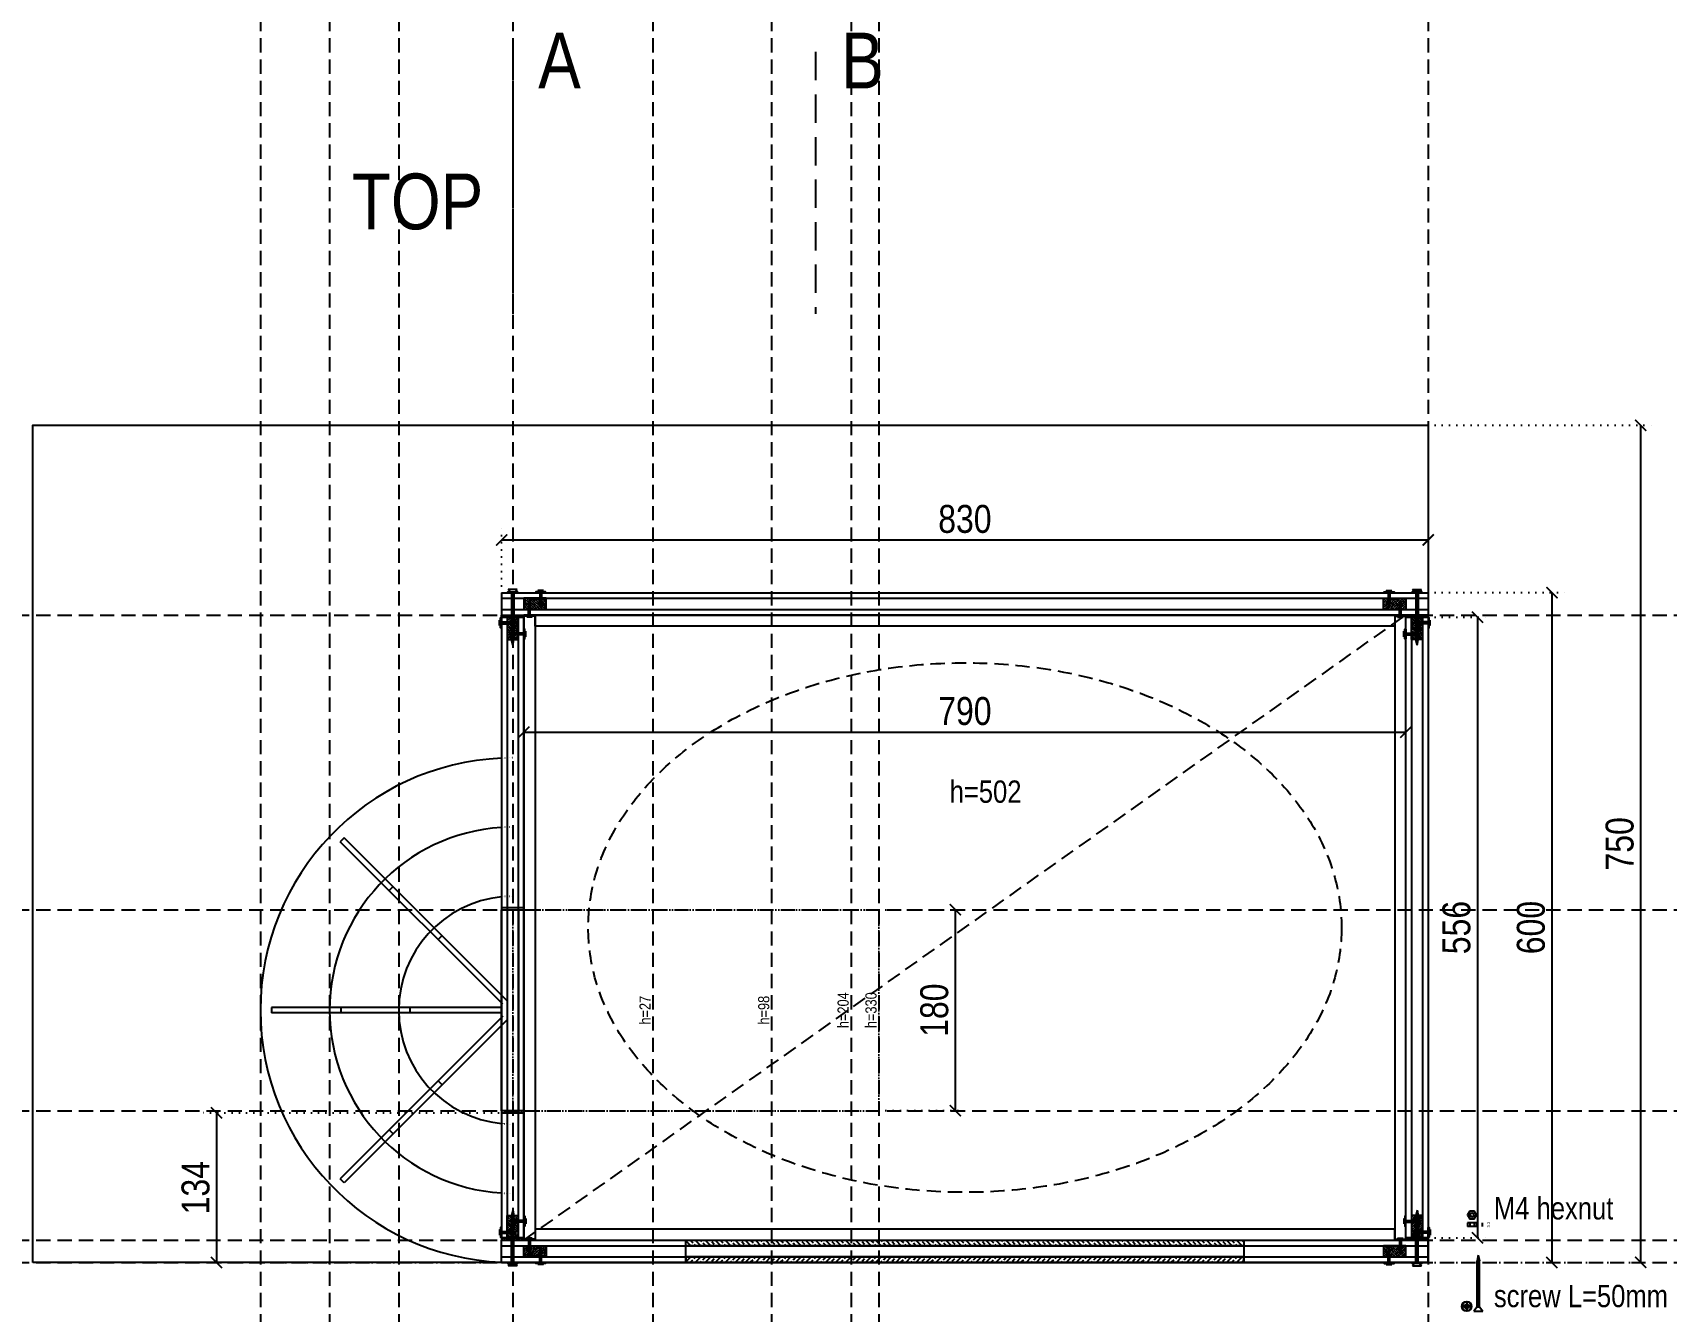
# Model space of a CAD drawing. Extents: x -680 to 5888, y -3600 to 1159.
# Drawn here: x 1170 to 2633, y 13 to 1159 of the extents above; entities that cross this region are included whole.
import ezdxf

# ---------------------------------------------------------------- set-up
doc = ezdxf.new("R2010")
doc.units = 0
doc.linetypes.add('DASHED', pattern=[19.05, 12.7, -6.35])
doc.linetypes.add('DOTTED', pattern=[6.35, 0, -6.35])
doc.layers.get('0').update_dxf_attribs({"linetype": 'CONTINUOUS'})
doc.layers.get('DEFPOINTS').update_dxf_attribs({"linetype": 'CONTINUOUS'})
doc.layers.add('construction', color=252, linetype='CONTINUOUS')
doc.styles.get("Standard").update_dxf_attribs({"font": 'DejaVuSansCondensed.ttf'})
doc.dimstyles.new('big', dxfattribs={"dimscale": 10, "dimtxt": 2.5, "dimasz": 1, "dimexe": 1.25, "dimexo": 0.625, "dimtad": 1, "dimdsep": 46, "dimtxsty": 'STANDARD', "dimblk": 'ARCHTICK', "dimcen": 2.5, "dimadec": 0, "dimazin": 0, "dimtfac": 1, "dimtmove": 0, "dimatfit": 3, "dimldrblk": 'ARCHTICK', "dimfxl": 1, "dimarcsym": 0})
doc.dimstyles.new('small', dxfattribs={"dimtxt": 2.5, "dimasz": 1, "dimexe": 1.25, "dimexo": 0.625, "dimtad": 1, "dimdec": 1, "dimdsep": 46, "dimtxsty": 'STANDARD', "dimblk": 'ARCHTICK', "dimcen": 2.5, "dimadec": 0, "dimazin": 0, "dimtfac": 1, "dimtmove": 2, "dimatfit": 3, "dimldrblk": 'ARCHTICK', "dimfxl": 1, "dimarcsym": 0})

# ---------------------------------------------------------------- blocks, each defined once
blk = doc.blocks.new('_ARCHTICK')
at = {"color": 0, "linetype": 'ByBlock', "const_width": 0.15}
blk.add_lwpolyline([(-0.5, -0.5), (0.5, 0.5)], dxfattribs=at)
blk = doc.blocks.new('*D83')
at = {"color": 0, "linetype": 'DOTTED', "lineweight": -2}
for p, q in [((2463.8, 92.5), (2469.4, 92.5)), ((2463.8, 89.2), (2469.4, 89.2))]:
    blk.add_line(p, q, dxfattribs=at)
at = {"color": 0, "lineweight": -2}
blk.add_line((2468.2, 92.5), (2468.2, 89.2), dxfattribs=at)
at = {"layer": 'DEFPOINTS', "color": 0}
for p in [(2463.1, 92.5), (2463.1, 89.2), (2468.2, 89.2)]:
    blk.add_point(p, dxfattribs=at)
at = {"color": 0, "lineweight": -2}
for p, rotation in [((2468.2, 92.5), 90), ((2468.2, 89.2), 270)]:
    blk.add_blockref('_ARCHTICK', p, dxfattribs=dict(at, rotation=rotation))
at = {"color": 0, "insert": (2474.1, 90.9), "char_height": 2.5, "attachment_point": 5, "rotation": 90}
blk.add_mtext('3.3', dxfattribs=at)
blk = doc.blocks.new('*D86')
at = {"color": 0, "linetype": 'DOTTED', "lineweight": -2}
for p, q in [((2426.1, 657.1), (2543.2, 657.1)), ((2426.1, 57.1), (2543.2, 57.1))]:
    blk.add_line(p, q, dxfattribs=at)
at = {"color": 0, "lineweight": -2}
blk.add_line((2530.7, 657.1), (2530.7, 57.1), dxfattribs=at)
at = {"layer": 'DEFPOINTS', "color": 0}
for p in [(2419.9, 657.1), (2419.9, 57.1), (2530.7, 57.1)]:
    blk.add_point(p, dxfattribs=at)
at = {"color": 0, "lineweight": -2, "xscale": 10, "yscale": 10, "zscale": 10}
for p, rotation in [((2530.7, 657.1), 90), ((2530.7, 57.1), 270)]:
    blk.add_blockref('_ARCHTICK', p, dxfattribs=dict(at, rotation=rotation))
at = {"color": 0, "insert": (2512, 357.1), "char_height": 25, "attachment_point": 5, "rotation": 90}
blk.add_mtext('600', dxfattribs=at)
blk = doc.blocks.new('*D87')
at = {"color": 0, "linetype": 'DOTTED', "lineweight": -2}
for p, q in [((2426.1, 635.1), (2476.5, 635.1)), ((2426.1, 79.1), (2476.5, 79.1))]:
    blk.add_line(p, q, dxfattribs=at)
at = {"color": 0, "lineweight": -2}
blk.add_line((2464, 635.1), (2464, 79.1), dxfattribs=at)
at = {"layer": 'DEFPOINTS', "color": 0}
for p in [(2419.9, 635.1), (2419.9, 79.1), (2464, 79.1)]:
    blk.add_point(p, dxfattribs=at)
at = {"color": 0, "lineweight": -2, "xscale": 10, "yscale": 10, "zscale": 10}
for p, rotation in [((2464, 635.1), 90), ((2464, 79.1), 270)]:
    blk.add_blockref('_ARCHTICK', p, dxfattribs=dict(at, rotation=rotation))
at = {"color": 0, "insert": (2445.3, 357.1), "char_height": 25, "attachment_point": 5, "rotation": 90}
blk.add_mtext('556', dxfattribs=at)
blk = doc.blocks.new('*D91')
at = {"color": 0, "linetype": 'DOTTED', "lineweight": -2}
for p, q in [((2426.1, 807.1), (2622.7, 807.1)), ((2426.1, 57.1), (2622.7, 57.1))]:
    blk.add_line(p, q, dxfattribs=at)
at = {"color": 0, "lineweight": -2}
blk.add_line((2610.2, 807.1), (2610.2, 57.1), dxfattribs=at)
at = {"layer": 'DEFPOINTS', "color": 0}
for p in [(2419.9, 807.1), (2419.9, 57.1), (2610.2, 57.1)]:
    blk.add_point(p, dxfattribs=at)
at = {"color": 0, "lineweight": -2, "xscale": 10, "yscale": 10, "zscale": 10}
for p, rotation in [((2610.2, 807.1), 90), ((2610.2, 57.1), 270)]:
    blk.add_blockref('_ARCHTICK', p, dxfattribs=dict(at, rotation=rotation))
at = {"color": 0, "insert": (2591.5, 432.1), "char_height": 25, "attachment_point": 5, "rotation": 90}
blk.add_mtext('750', dxfattribs=at)
blk = doc.blocks.new('*D92')
at = {"color": 0, "linetype": 'DOTTED', "lineweight": -2}
for p, q in [((1589.9, 663.3), (1589.9, 716.8)), ((2419.9, 663.3), (2419.9, 716.8))]:
    blk.add_line(p, q, dxfattribs=at)
at = {"color": 0, "lineweight": -2}
blk.add_line((1589.9, 704.3), (2419.9, 704.3), dxfattribs=at)
at = {"layer": 'DEFPOINTS', "color": 0}
for p in [(2419.9, 704.3), (1589.9, 657.1), (2419.9, 657.1)]:
    blk.add_point(p, dxfattribs=at)
at = {"color": 0, "lineweight": -2, "xscale": 10, "yscale": 10, "zscale": 10, "rotation": 180}
blk.add_blockref('_ARCHTICK', (1589.9, 704.3), dxfattribs=at)
at = {"color": 0, "lineweight": -2, "xscale": 10, "yscale": 10, "zscale": 10}
blk.add_blockref('_ARCHTICK', (2419.9, 704.3), dxfattribs=at)
at = {"color": 0, "insert": (2004.9, 723), "char_height": 25, "attachment_point": 5}
blk.add_mtext('830', dxfattribs=at)
blk = doc.blocks.new('*D94')
at = {"color": 0, "linetype": 'DOTTED', "lineweight": -2}
for p, q in [((1593.7, 191.1), (1322.1, 191.1)), ((1583.6, 57.1), (1322.1, 57.1))]:
    blk.add_line(p, q, dxfattribs=at)
at = {"color": 0, "lineweight": -2}
blk.add_line((1334.6, 191.1), (1334.6, 57.1), dxfattribs=at)
at = {"layer": 'DEFPOINTS', "color": 0}
for p in [(1599.9, 191.1), (1334.6, 57.1), (1589.9, 57.1)]:
    blk.add_point(p, dxfattribs=at)
at = {"color": 0, "lineweight": -2, "xscale": 10, "yscale": 10, "zscale": 10}
for p, rotation in [((1334.6, 191.1), 90), ((1334.6, 57.1), 270)]:
    blk.add_blockref('_ARCHTICK', p, dxfattribs=dict(at, rotation=rotation))
at = {"color": 0, "insert": (1315.9, 124.1), "char_height": 25, "attachment_point": 5, "rotation": 90}
blk.add_mtext('134', dxfattribs=at)
blk = doc.blocks.new('*D96')
at = {"color": 0, "linetype": 'DOTTED', "lineweight": -2}
for p, q in [((1934.2, 373.1), (2008.8, 373.1)), ((1934.2, 193.1), (2008.8, 193.1))]:
    blk.add_line(p, q, dxfattribs=at)
at = {"color": 0, "lineweight": -2}
blk.add_line((1996.3, 373.1), (1996.3, 193.1), dxfattribs=at)
at = {"layer": 'DEFPOINTS', "color": 0}
for p in [(1927.9, 373.1), (1927.9, 193.1), (1996.3, 193.1)]:
    blk.add_point(p, dxfattribs=at)
at = {"color": 0, "lineweight": -2, "xscale": 10, "yscale": 10, "zscale": 10}
for p, rotation in [((1996.3, 373.1), 90), ((1996.3, 193.1), 270)]:
    blk.add_blockref('_ARCHTICK', p, dxfattribs=dict(at, rotation=rotation))
at = {"color": 0, "insert": (1977.6, 283.1), "char_height": 25, "attachment_point": 5, "rotation": 90}
blk.add_mtext('180', dxfattribs=at)
blk = doc.blocks.new('*D124')
at = {"color": 0, "linetype": 'DOTTED', "lineweight": -2}
for p, q in [((1609.9, 628.8), (1609.9, 519.7)), ((2399.9, 628.8), (2399.9, 519.7))]:
    blk.add_line(p, q, dxfattribs=at)
at = {"color": 0, "lineweight": -2}
blk.add_line((1609.9, 532.2), (2399.9, 532.2), dxfattribs=at)
at = {"layer": 'DEFPOINTS', "color": 0}
for p in [(1609.9, 635.1), (2399.9, 635.1), (2399.9, 532.2)]:
    blk.add_point(p, dxfattribs=at)
at = {"color": 0, "lineweight": -2, "xscale": 10, "yscale": 10, "zscale": 10, "rotation": 180}
blk.add_blockref('_ARCHTICK', (1609.9, 532.2), dxfattribs=at)
at = {"color": 0, "lineweight": -2, "xscale": 10, "yscale": 10, "zscale": 10}
blk.add_blockref('_ARCHTICK', (2399.9, 532.2), dxfattribs=at)
at = {"color": 0, "insert": (2004.9, 550.9), "char_height": 25, "attachment_point": 5}
blk.add_mtext('790', dxfattribs=at)

msp = doc.modelspace()

# ---------------------------------------------------------------- hatches: boundary and pattern name
h = msp.add_hatch()
h.set_pattern_fill('ANSI36', color=201, scale=0.5, angle=270, style=0)
h.set_pattern_definition([(315, (1530.8153, 3081.98), (3.086963, -0.841899), [3.96875, -0.79375, 0, -0.79375])])
h.paths.add_polyline_path([(1629.888, 652.073), (1609.888, 652.073), (1609.888, 642.073), (1629.888, 642.073)])
h = msp.add_hatch()
h.set_pattern_fill('ANSI36', color=201, scale=0.5, angle=270, style=0)
h.set_pattern_definition([(225, (2478.961, 3081.98), (-3.086963, -0.841899), [3.96875, -0.79375, 0, -0.79375])])
h.paths.add_polyline_path([(2379.888, 652.073), (2399.888, 652.073), (2399.888, 642.073), (2379.888, 642.073)])
h = msp.add_hatch()
h.set_pattern_fill('ANSI31', color=256, scale=0.5, angle=180, style=0)
h.set_pattern_definition([(135, (1609.8881, 53.0728), (1.122532, 1.122532), [])])
h.paths.add_polyline_path([(1609.888, 637.073), (1609.888, 635.073), (1589.888, 635.073), (1589.888, 637.073)])
h = msp.add_hatch()
h.set_pattern_fill('ANSI36', color=201, scale=0.5, angle=180, style=0)
h.set_pattern_definition([(225, (4034.7953, 714.1457), (-0.841899, -3.086963), [3.96875, -0.79375, 0, -0.79375])])
h.paths.add_polyline_path([(1604.888, 615.073), (1604.888, 635.073), (1594.888, 635.073), (1594.888, 615.073)])
h = msp.add_hatch()
h.set_pattern_fill('ANSI31', color=256, scale=0.5, style=0)
h.set_pattern_definition([(45, (2399.8881, 53.0728), (-1.122532, 1.122532), [])])
h.paths.add_polyline_path([(2399.888, 637.073), (2399.888, 635.073), (2419.888, 635.073), (2419.888, 637.073)])
h = msp.add_hatch()
h.set_pattern_fill('ANSI36', color=201, scale=0.5, style=0)
h.set_pattern_definition([(315, (-25.019, 714.1457), (0.841899, -3.086963), [3.96875, -0.79375, 0, -0.79375])])
h.paths.add_polyline_path([(2404.888, 615.073), (2404.888, 635.073), (2414.888, 635.073), (2414.888, 615.073)])
h = msp.add_hatch()
h.set_pattern_fill('ANSI36', color=201, scale=0.5, angle=180, style=0)
h.set_pattern_definition([(135, (4034.7953, 0), (-0.841899, 3.086963), [3.96875, -0.79375, 0, -0.79375])])
h.paths.add_polyline_path([(1604.888, 99.073), (1604.888, 79.073), (1594.888, 79.073), (1594.888, 99.073)])
h = msp.add_hatch()
h.set_pattern_fill('ANSI36', color=201, scale=0.5, style=0)
h.set_pattern_definition([(45, (-25.019, 0), (0.841899, 3.086963), [3.96875, -0.79375, 0, -0.79375])])
h.paths.add_polyline_path([(2404.888, 99.073), (2404.888, 79.073), (2414.888, 79.073), (2414.888, 99.073)])
h = msp.add_hatch()
h.set_pattern_fill('ANSI31', color=256, scale=0.5, angle=180, style=0)
h.set_pattern_definition([(225, (1609.8881, 661.0728), (1.122532, -1.122532), [])])
h.paths.add_polyline_path([(1609.888, 77.073), (1609.888, 79.073), (1589.888, 79.073), (1589.888, 77.073)])
h = msp.add_hatch()
h.set_pattern_fill('ANSI33', color=4, style=0)
h.set_pattern_definition([(315, (0, 134.1457), (-4.490128, -4.490128), []), (315, (4.49, 134.1457), (-4.490128, -4.490128), [3.175, -1.5875])])
h.paths.add_polyline_path([(1754.888, 72.073), (1754.888, 77.073), (2254.888, 77.073), (2254.888, 72.073)])
h = msp.add_hatch()
h.set_pattern_fill('ANSI31', color=256, scale=0.5, angle=360, style=0)
h.set_pattern_definition([(315, (2399.8881, 661.0728), (-1.122532, -1.122532), [])])
h.paths.add_polyline_path([(2399.888, 77.073), (2399.888, 79.073), (2419.888, 79.073), (2419.888, 77.073)])
h = msp.add_hatch()
h.set_pattern_fill('ANSI36', color=201, scale=0.5, angle=90, style=0)
h.set_pattern_definition([(45, (1530.8153, -2367.8343), (3.086963, 0.841899), [3.96875, -0.79375, 0, -0.79375])])
h.paths.add_polyline_path([(1629.888, 62.073), (1609.888, 62.073), (1609.888, 72.073), (1629.888, 72.073)])
h = msp.add_hatch()
h.set_pattern_fill('ANSI33', color=4, style=0)
h.paths.add_polyline_path([(1754.888, 62.073), (1754.888, 57.073), (2254.888, 57.073), (2254.888, 62.073)])
h = msp.add_hatch()
h.set_pattern_fill('ANSI36', color=201, scale=0.5, angle=90, style=0)
h.set_pattern_definition([(135, (2478.961, -2367.8343), (-3.086963, 0.841899), [3.96875, -0.79375, 0, -0.79375])])
h.paths.add_polyline_path([(2379.888, 62.073), (2399.888, 62.073), (2399.888, 72.073), (2379.888, 72.073)])

# ---------------------------------------------------------------- linework, layer by layer
at = {"linetype": 'DASHED', "ltscale": 2}
for p, q in [((1599.888, 1141.457), (1599.888, 906.96)), ((1871.229, 1141.457), (1871.229, 906.96))]:
    msp.add_line(p, q, dxfattribs=at)
at = {"color": 150}
for p, q in [((1603.888, 660.073), (1595.888, 660.073)), ((1598.888, 656.323), (1595.888, 660.073)), ((1600.888, 656.323), (1603.888, 660.073)), ((1627.388, 658.953), (1622.388, 658.953)), ((1624.138, 656.953), (1622.388, 658.953)), ((1625.638, 656.953), (1627.388, 658.953)), ((2382.388, 658.953), (2387.388, 658.953)), ((2384.138, 656.953), (2382.388, 658.953)), ((2385.638, 656.953), (2387.388, 658.953)), ((2405.888, 660.073), (2413.888, 660.073)), ((2408.888, 656.323), (2405.888, 660.073)), ((2410.888, 656.323), (2413.888, 660.073)), ((1597.845, 657.073), (1597.845, 657.953)), ((1598.888, 656.323), (1598.888, 615.073)), ((1600.888, 656.323), (1598.888, 656.323)), ((1600.888, 654.823), (1598.888, 654.823)), ((1600.888, 653.323), (1598.888, 653.323)), ((1600.888, 651.823), (1598.888, 651.823)), ((1600.888, 650.323), (1598.888, 650.323)), ((1600.888, 648.823), (1598.888, 648.823)), ((1600.888, 647.323), (1598.888, 647.323)), ((1600.888, 645.823), (1598.888, 645.823)), ((1600.888, 644.323), (1598.888, 644.323)), ((1600.888, 656.323), (1600.888, 615.073)), ((1601.845, 657.073), (1601.845, 657.953)), ((1614.888, 650.193), (1614.138, 647.193)), ((1614.138, 647.318), (1615.638, 647.318)), ((1614.138, 637.193), (1614.138, 647.193)), ((1614.138, 646.193), (1615.638, 646.193)), ((1614.138, 645.068), (1615.638, 645.068)), ((1614.138, 643.943), (1615.638, 643.943)), ((1614.451, 648.443), (1615.326, 648.443)), ((1614.732, 649.568), (1615.044, 649.568)), ((1614.888, 650.193), (1615.638, 647.193)), ((1615.638, 637.193), (1615.638, 647.193)), ((1622.888, 657.073), (1622.888, 657.953)), ((1624.138, 656.953), (1624.138, 646.953)), ((1624.138, 656.953), (1625.638, 656.953)), ((1624.138, 655.828), (1625.638, 655.828)), ((1624.138, 654.703), (1625.638, 654.703)), ((1624.138, 653.578), (1625.638, 653.578)), ((1624.138, 652.453), (1625.638, 652.453)), ((1624.138, 651.328), (1625.638, 651.328)), ((1624.138, 650.203), (1625.638, 650.203)), ((1624.138, 649.078), (1625.638, 649.078)), ((1624.138, 647.953), (1625.638, 647.953)), ((1624.888, 643.953), (1624.138, 646.953)), ((1624.138, 646.828), (1625.638, 646.828)), ((1624.451, 645.703), (1625.326, 645.703)), ((1624.732, 644.578), (1625.044, 644.578)), ((1624.888, 643.953), (1625.638, 646.953)), ((1625.638, 656.953), (1625.638, 646.953)), ((1626.888, 657.073), (1626.888, 657.953)), ((2382.888, 657.073), (2382.888, 657.953)), ((2384.138, 656.953), (2384.138, 646.953)), ((2385.638, 656.953), (2384.138, 656.953)), ((2385.638, 655.828), (2384.138, 655.828)), ((2385.638, 654.703), (2384.138, 654.703)), ((2385.638, 653.578), (2384.138, 653.578)), ((2385.638, 652.453), (2384.138, 652.453)), ((2385.638, 651.328), (2384.138, 651.328)), ((2385.638, 650.203), (2384.138, 650.203)), ((2385.638, 649.078), (2384.138, 649.078)), ((2385.638, 647.953), (2384.138, 647.953)), ((2384.888, 643.953), (2384.138, 646.953)), ((2385.638, 646.828), (2384.138, 646.828)), ((2385.326, 645.703), (2384.451, 645.703)), ((2385.044, 644.578), (2384.732, 644.578)), ((2384.888, 643.953), (2385.638, 646.953)), ((2385.638, 656.953), (2385.638, 646.953)), ((2386.888, 657.073), (2386.888, 657.953)), ((2394.888, 650.193), (2394.138, 647.193)), ((2395.638, 647.318), (2394.138, 647.318)), ((2394.138, 637.193), (2394.138, 647.193)), ((2395.638, 646.193), (2394.138, 646.193)), ((2395.638, 645.068), (2394.138, 645.068)), ((2395.638, 643.943), (2394.138, 643.943)), ((2395.326, 648.443), (2394.451, 648.443)), ((2395.044, 649.568), (2394.732, 649.568)), ((2394.888, 650.193), (2395.638, 647.193)), ((2395.638, 637.193), (2395.638, 647.193)), ((2407.932, 657.073), (2407.932, 657.953)), ((2408.888, 656.323), (2408.888, 615.073)), ((2408.888, 656.323), (2410.888, 656.323)), ((2408.888, 654.823), (2410.888, 654.823)), ((2408.888, 653.323), (2410.888, 653.323)), ((2408.888, 651.823), (2410.888, 651.823)), ((2408.888, 650.323), (2410.888, 650.323)), ((2408.888, 648.823), (2410.888, 648.823)), ((2408.888, 647.323), (2410.888, 647.323)), ((2408.888, 645.823), (2410.888, 645.823)), ((2408.888, 644.323), (2410.888, 644.323)), ((2410.888, 656.323), (2410.888, 615.073)), ((2411.932, 657.073), (2411.932, 657.953)), ((1588.008, 627.573), (1588.008, 632.573)), ((1590.008, 630.823), (1588.008, 632.573)), ((1590.008, 629.323), (1588.008, 627.573)), ((1589.888, 632.073), (1589.008, 632.073)), ((1590.008, 630.823), (1600.008, 630.823)), ((1590.008, 630.823), (1590.008, 629.323)), ((1590.008, 629.323), (1600.008, 629.323)), ((1591.133, 630.823), (1591.133, 629.323)), ((1592.258, 630.823), (1592.258, 629.323)), ((1593.383, 630.823), (1593.383, 629.323)), ((1594.508, 630.823), (1594.508, 629.323)), ((1595.633, 630.823), (1595.633, 629.323)), ((1596.758, 630.823), (1596.758, 629.323)), ((1597.883, 630.823), (1597.883, 629.323)), ((1600.888, 642.823), (1598.888, 642.823)), ((1600.888, 641.323), (1598.888, 641.323)), ((1600.888, 639.823), (1598.888, 639.823)), ((1600.888, 638.323), (1598.888, 638.323)), ((1600.888, 636.823), (1598.888, 636.823)), ((1600.888, 635.323), (1598.888, 635.323)), ((1600.888, 633.823), (1598.888, 633.823)), ((1600.888, 632.323), (1598.888, 632.323)), ((1600.888, 630.823), (1598.888, 630.823)), ((1600.888, 629.323), (1598.888, 629.323)), ((1599.008, 630.823), (1599.008, 629.323)), ((1603.008, 630.073), (1600.008, 630.823)), ((1603.008, 630.073), (1600.008, 629.323)), ((1600.133, 630.823), (1600.133, 629.323)), ((1601.258, 630.51), (1601.258, 629.635)), ((1602.383, 630.229), (1602.383, 629.917)), ((1614.138, 637.193), (1612.388, 635.193)), ((1617.388, 635.193), (1612.388, 635.193)), ((1612.888, 637.073), (1612.888, 636.193)), ((1614.138, 642.818), (1615.638, 642.818)), ((1614.138, 641.693), (1615.638, 641.693)), ((1614.138, 640.568), (1615.638, 640.568)), ((1614.138, 639.443), (1615.638, 639.443)), ((1614.138, 638.318), (1615.638, 638.318)), ((1614.138, 637.193), (1615.638, 637.193)), ((1615.638, 637.193), (1617.388, 635.193)), ((1616.888, 637.073), (1616.888, 636.193)), ((2394.138, 637.193), (2392.388, 635.193)), ((2392.388, 635.193), (2397.388, 635.193)), ((2392.888, 637.073), (2392.888, 636.193)), ((2395.638, 642.818), (2394.138, 642.818)), ((2395.638, 641.693), (2394.138, 641.693)), ((2395.638, 640.568), (2394.138, 640.568)), ((2395.638, 639.443), (2394.138, 639.443)), ((2395.638, 638.318), (2394.138, 638.318)), ((2395.638, 637.193), (2394.138, 637.193)), ((2395.638, 637.193), (2397.388, 635.193)), ((2396.888, 637.073), (2396.888, 636.193)), ((2406.768, 630.073), (2409.768, 630.823)), ((2406.768, 630.073), (2409.768, 629.323)), ((2407.393, 630.229), (2407.393, 629.917)), ((2408.518, 630.51), (2408.518, 629.635)), ((2408.888, 642.823), (2410.888, 642.823)), ((2408.888, 641.323), (2410.888, 641.323)), ((2408.888, 639.823), (2410.888, 639.823)), ((2408.888, 638.323), (2410.888, 638.323)), ((2408.888, 636.823), (2410.888, 636.823)), ((2408.888, 635.323), (2410.888, 635.323)), ((2408.888, 633.823), (2410.888, 633.823)), ((2408.888, 632.323), (2410.888, 632.323)), ((2408.888, 630.823), (2410.888, 630.823)), ((2408.888, 629.323), (2410.888, 629.323)), ((2409.643, 630.823), (2409.643, 629.323)), ((2419.768, 630.823), (2409.768, 630.823)), ((2419.768, 629.323), (2409.768, 629.323)), ((2410.768, 630.823), (2410.768, 629.323)), ((2411.893, 630.823), (2411.893, 629.323)), ((2413.018, 630.823), (2413.018, 629.323)), ((2414.143, 630.823), (2414.143, 629.323)), ((2415.268, 630.823), (2415.268, 629.323)), ((2416.393, 630.823), (2416.393, 629.323)), ((2417.518, 630.823), (2417.518, 629.323)), ((2418.643, 630.823), (2418.643, 629.323)), ((2419.768, 630.823), (2421.768, 632.573)), ((2419.768, 630.823), (2419.768, 629.323)), ((2419.768, 629.323), (2421.768, 627.573)), ((2419.888, 632.073), (2420.768, 632.073)), ((2421.768, 627.573), (2421.768, 632.573)), ((1589.888, 628.073), (1589.008, 628.073)), ((1596.768, 620.073), (1599.768, 620.823)), ((1596.768, 620.073), (1599.768, 619.323)), ((1597.393, 620.229), (1597.393, 619.917)), ((1598.518, 620.51), (1598.518, 619.635)), ((1600.888, 627.823), (1598.888, 627.823)), ((1600.888, 626.323), (1598.888, 626.323)), ((1600.888, 624.823), (1598.888, 624.823)), ((1600.888, 623.323), (1598.888, 623.323)), ((1600.888, 621.823), (1598.888, 621.823)), ((1600.888, 620.323), (1598.888, 620.323)), ((1600.888, 618.823), (1598.888, 618.823)), ((1600.888, 617.323), (1598.888, 617.323)), ((1600.888, 615.823), (1598.888, 615.823)), ((1599.888, 610.073), (1598.888, 615.073)), ((1599.643, 620.823), (1599.643, 619.323)), ((1609.768, 620.823), (1599.768, 620.823)), ((1609.768, 619.323), (1599.768, 619.323)), ((1599.888, 610.073), (1600.888, 615.073)), ((1600.768, 620.823), (1600.768, 619.323)), ((1601.893, 620.823), (1601.893, 619.323)), ((1603.018, 620.823), (1603.018, 619.323)), ((1604.143, 620.823), (1604.143, 619.323)), ((1605.268, 620.823), (1605.268, 619.323)), ((1606.393, 620.823), (1606.393, 619.323)), ((1607.518, 620.823), (1607.518, 619.323)), ((1608.643, 620.823), (1608.643, 619.323)), ((1609.768, 620.823), (1611.768, 622.573)), ((1609.768, 620.823), (1609.768, 619.323)), ((1609.768, 619.323), (1611.768, 617.573)), ((1609.888, 622.073), (1610.768, 622.073)), ((1609.888, 618.073), (1610.768, 618.073)), ((1611.768, 617.573), (1611.768, 622.573)), ((2398.008, 617.573), (2398.008, 622.573)), ((2400.008, 620.823), (2398.008, 622.573)), ((2400.008, 619.323), (2398.008, 617.573)), ((2399.888, 622.073), (2399.008, 622.073)), ((2399.888, 618.073), (2399.008, 618.073)), ((2400.008, 620.823), (2410.008, 620.823)), ((2400.008, 620.823), (2400.008, 619.323)), ((2400.008, 619.323), (2410.008, 619.323)), ((2401.133, 620.823), (2401.133, 619.323)), ((2402.258, 620.823), (2402.258, 619.323)), ((2403.383, 620.823), (2403.383, 619.323)), ((2404.508, 620.823), (2404.508, 619.323)), ((2405.633, 620.823), (2405.633, 619.323)), ((2406.758, 620.823), (2406.758, 619.323)), ((2407.883, 620.823), (2407.883, 619.323)), ((2408.888, 627.823), (2410.888, 627.823)), ((2408.888, 626.323), (2410.888, 626.323)), ((2408.888, 624.823), (2410.888, 624.823)), ((2408.888, 623.323), (2410.888, 623.323)), ((2408.888, 621.823), (2410.888, 621.823)), ((2408.888, 620.323), (2410.888, 620.323)), ((2408.888, 618.823), (2410.888, 618.823)), ((2408.888, 617.323), (2410.888, 617.323)), ((2408.888, 615.823), (2410.888, 615.823)), ((2409.888, 610.073), (2408.888, 615.073)), ((2409.008, 620.823), (2409.008, 619.323)), ((2409.888, 610.073), (2410.888, 615.073)), ((2413.008, 620.073), (2410.008, 620.823)), ((2413.008, 620.073), (2410.008, 619.323)), ((2410.133, 620.823), (2410.133, 619.323)), ((2411.258, 620.51), (2411.258, 619.635)), ((2412.383, 620.229), (2412.383, 619.917)), ((2419.888, 628.073), (2420.768, 628.073)), ((1600.738, 614.323), (1599.038, 614.323)), ((1600.438, 612.823), (1599.338, 612.823)), ((1600.138, 611.323), (1599.638, 611.323)), ((2409.038, 614.323), (2410.738, 614.323)), ((2409.338, 612.823), (2410.438, 612.823)), ((2409.638, 611.323), (2410.138, 611.323)), ((1599.888, 104.073), (1598.888, 99.073)), ((1600.138, 102.823), (1599.638, 102.823)), ((1599.888, 104.073), (1600.888, 99.073)), ((2409.888, 104.073), (2408.888, 99.073)), ((2409.638, 102.823), (2410.138, 102.823)), ((2409.888, 104.073), (2410.888, 99.073)), ((1596.768, 94.073), (1599.768, 94.823)), ((1596.768, 94.073), (1599.768, 93.323)), ((1597.393, 93.917), (1597.393, 94.229)), ((1598.518, 93.635), (1598.518, 94.51)), ((1598.888, 57.823), (1598.888, 99.073)), ((1600.888, 98.323), (1598.888, 98.323)), ((1600.888, 96.823), (1598.888, 96.823)), ((1600.888, 95.323), (1598.888, 95.323)), ((1600.888, 93.823), (1598.888, 93.823)), ((1600.888, 92.323), (1598.888, 92.323)), ((1600.888, 90.823), (1598.888, 90.823)), ((1600.888, 89.323), (1598.888, 89.323)), ((1600.888, 87.823), (1598.888, 87.823)), ((1600.738, 99.823), (1599.038, 99.823)), ((1600.438, 101.323), (1599.338, 101.323)), ((1599.643, 93.323), (1599.643, 94.823)), ((1609.768, 94.823), (1599.768, 94.823)), ((1609.768, 93.323), (1599.768, 93.323)), ((1600.768, 93.323), (1600.768, 94.823)), ((1600.888, 57.823), (1600.888, 99.073)), ((1601.893, 93.323), (1601.893, 94.823)), ((1603.018, 93.323), (1603.018, 94.823)), ((1604.143, 93.323), (1604.143, 94.823)), ((1605.268, 93.323), (1605.268, 94.823)), ((1606.393, 93.323), (1606.393, 94.823)), ((1607.518, 93.323), (1607.518, 94.823)), ((1608.643, 93.323), (1608.643, 94.823)), ((1609.768, 94.823), (1611.768, 96.573)), ((1609.768, 93.323), (1609.768, 94.823)), ((1609.768, 93.323), (1611.768, 91.573)), ((1609.888, 96.073), (1610.768, 96.073)), ((1609.888, 92.073), (1610.768, 92.073)), ((1611.768, 96.573), (1611.768, 91.573)), ((2398.008, 96.573), (2398.008, 91.573)), ((2400.008, 94.823), (2398.008, 96.573)), ((2400.008, 93.323), (2398.008, 91.573)), ((2399.888, 96.073), (2399.008, 96.073)), ((2399.888, 92.073), (2399.008, 92.073)), ((2400.008, 94.823), (2410.008, 94.823)), ((2400.008, 93.323), (2400.008, 94.823)), ((2400.008, 93.323), (2410.008, 93.323)), ((2401.133, 93.323), (2401.133, 94.823)), ((2402.258, 93.323), (2402.258, 94.823)), ((2403.383, 93.323), (2403.383, 94.823)), ((2404.508, 93.323), (2404.508, 94.823)), ((2405.633, 93.323), (2405.633, 94.823)), ((2406.758, 93.323), (2406.758, 94.823)), ((2407.883, 93.323), (2407.883, 94.823)), ((2408.888, 57.823), (2408.888, 99.073)), ((2408.888, 98.323), (2410.888, 98.323)), ((2408.888, 96.823), (2410.888, 96.823)), ((2408.888, 95.323), (2410.888, 95.323)), ((2408.888, 93.823), (2410.888, 93.823)), ((2408.888, 92.323), (2410.888, 92.323)), ((2408.888, 90.823), (2410.888, 90.823)), ((2408.888, 89.323), (2410.888, 89.323)), ((2408.888, 87.823), (2410.888, 87.823)), ((2409.008, 93.323), (2409.008, 94.823)), ((2409.038, 99.823), (2410.738, 99.823)), ((2409.338, 101.323), (2410.438, 101.323)), ((2413.008, 94.073), (2410.008, 94.823)), ((2413.008, 94.073), (2410.008, 93.323)), ((2410.133, 93.323), (2410.133, 94.823)), ((2410.888, 57.823), (2410.888, 99.073)), ((2411.258, 93.635), (2411.258, 94.51)), ((2412.383, 93.917), (2412.383, 94.229)), ((1588.008, 86.573), (1588.008, 81.573)), ((1590.008, 84.823), (1588.008, 86.573)), ((1590.008, 83.323), (1588.008, 81.573)), ((1589.888, 86.073), (1589.008, 86.073)), ((1589.888, 82.073), (1589.008, 82.073)), ((1590.008, 84.823), (1600.008, 84.823)), ((1590.008, 83.323), (1590.008, 84.823)), ((1590.008, 83.323), (1600.008, 83.323)), ((1591.133, 83.323), (1591.133, 84.823)), ((1592.258, 83.323), (1592.258, 84.823)), ((1593.383, 83.323), (1593.383, 84.823)), ((1594.508, 83.323), (1594.508, 84.823)), ((1595.633, 83.323), (1595.633, 84.823)), ((1596.758, 83.323), (1596.758, 84.823)), ((1597.883, 83.323), (1597.883, 84.823)), ((1600.888, 86.323), (1598.888, 86.323)), ((1600.888, 84.823), (1598.888, 84.823)), ((1600.888, 83.323), (1598.888, 83.323)), ((1600.888, 81.823), (1598.888, 81.823)), ((1600.888, 80.323), (1598.888, 80.323)), ((1600.888, 78.823), (1598.888, 78.823)), ((1600.888, 77.323), (1598.888, 77.323)), ((1600.888, 75.823), (1598.888, 75.823)), ((1600.888, 74.323), (1598.888, 74.323)), ((1599.008, 83.323), (1599.008, 84.823)), ((1603.008, 84.073), (1600.008, 84.823)), ((1603.008, 84.073), (1600.008, 83.323)), ((1600.133, 83.323), (1600.133, 84.823)), ((1601.258, 83.635), (1601.258, 84.51)), ((1602.383, 83.917), (1602.383, 84.229)), ((1617.388, 78.953), (1612.388, 78.953)), ((1614.138, 76.953), (1612.388, 78.953)), ((1612.888, 77.073), (1612.888, 77.953)), ((1614.138, 76.953), (1614.138, 66.953)), ((1614.138, 76.953), (1615.638, 76.953)), ((1614.138, 75.828), (1615.638, 75.828)), ((1614.138, 74.703), (1615.638, 74.703)), ((1614.138, 73.578), (1615.638, 73.578)), ((1615.638, 76.953), (1617.388, 78.953)), ((1615.638, 76.953), (1615.638, 66.953)), ((1616.888, 77.073), (1616.888, 77.953)), ((2392.388, 78.953), (2397.388, 78.953)), ((2394.138, 76.953), (2392.388, 78.953)), ((2392.888, 77.073), (2392.888, 77.953)), ((2394.138, 76.953), (2394.138, 66.953)), ((2395.638, 76.953), (2394.138, 76.953)), ((2395.638, 75.828), (2394.138, 75.828)), ((2395.638, 74.703), (2394.138, 74.703)), ((2395.638, 73.578), (2394.138, 73.578)), ((2395.638, 76.953), (2397.388, 78.953)), ((2395.638, 76.953), (2395.638, 66.953)), ((2396.888, 77.073), (2396.888, 77.953)), ((2406.768, 84.073), (2409.768, 84.823)), ((2406.768, 84.073), (2409.768, 83.323)), ((2407.393, 83.917), (2407.393, 84.229)), ((2408.518, 83.635), (2408.518, 84.51)), ((2408.888, 86.323), (2410.888, 86.323)), ((2408.888, 84.823), (2410.888, 84.823)), ((2408.888, 83.323), (2410.888, 83.323)), ((2408.888, 81.823), (2410.888, 81.823)), ((2408.888, 80.323), (2410.888, 80.323)), ((2408.888, 78.823), (2410.888, 78.823)), ((2408.888, 77.323), (2410.888, 77.323)), ((2408.888, 75.823), (2410.888, 75.823)), ((2408.888, 74.323), (2410.888, 74.323)), ((2409.643, 83.323), (2409.643, 84.823)), ((2419.768, 84.823), (2409.768, 84.823)), ((2419.768, 83.323), (2409.768, 83.323)), ((2410.768, 83.323), (2410.768, 84.823)), ((2411.893, 83.323), (2411.893, 84.823)), ((2413.018, 83.323), (2413.018, 84.823)), ((2414.143, 83.323), (2414.143, 84.823)), ((2415.268, 83.323), (2415.268, 84.823)), ((2416.393, 83.323), (2416.393, 84.823)), ((2417.518, 83.323), (2417.518, 84.823)), ((2418.643, 83.323), (2418.643, 84.823)), ((2419.768, 84.823), (2421.768, 86.573)), ((2419.768, 83.323), (2419.768, 84.823)), ((2419.768, 83.323), (2421.768, 81.573)), ((2419.888, 86.073), (2420.768, 86.073)), ((2419.888, 82.073), (2420.768, 82.073)), ((2421.768, 86.573), (2421.768, 81.573)), ((1600.888, 72.823), (1598.888, 72.823)), ((1600.888, 71.323), (1598.888, 71.323)), ((1600.888, 69.823), (1598.888, 69.823)), ((1600.888, 68.323), (1598.888, 68.323)), ((1600.888, 66.823), (1598.888, 66.823)), ((1600.888, 65.323), (1598.888, 65.323)), ((1600.888, 63.823), (1598.888, 63.823)), ((1600.888, 62.323), (1598.888, 62.323)), ((1600.888, 60.823), (1598.888, 60.823)), ((1600.888, 59.323), (1598.888, 59.323)), ((1614.138, 72.453), (1615.638, 72.453)), ((1614.138, 71.328), (1615.638, 71.328)), ((1614.138, 70.203), (1615.638, 70.203)), ((1614.138, 69.078), (1615.638, 69.078)), ((1614.138, 67.953), (1615.638, 67.953)), ((1614.888, 63.953), (1614.138, 66.953)), ((1614.138, 66.828), (1615.638, 66.828)), ((1614.451, 65.703), (1615.326, 65.703)), ((1614.732, 64.578), (1615.044, 64.578)), ((1614.888, 63.953), (1615.638, 66.953)), ((1624.888, 70.193), (1624.138, 67.193)), ((1624.138, 67.318), (1625.638, 67.318)), ((1624.138, 57.193), (1624.138, 67.193)), ((1624.138, 66.193), (1625.638, 66.193)), ((1624.138, 65.068), (1625.638, 65.068)), ((1624.138, 63.943), (1625.638, 63.943)), ((1624.138, 62.818), (1625.638, 62.818)), ((1624.138, 61.693), (1625.638, 61.693)), ((1624.138, 60.568), (1625.638, 60.568)), ((1624.138, 59.443), (1625.638, 59.443)), ((1624.451, 68.443), (1625.326, 68.443)), ((1624.732, 69.568), (1625.044, 69.568)), ((1624.888, 70.193), (1625.638, 67.193)), ((1625.638, 57.193), (1625.638, 67.193)), ((2384.888, 70.193), (2384.138, 67.193)), ((2385.638, 67.318), (2384.138, 67.318)), ((2384.138, 57.193), (2384.138, 67.193)), ((2385.638, 66.193), (2384.138, 66.193)), ((2385.638, 65.068), (2384.138, 65.068)), ((2385.638, 63.943), (2384.138, 63.943)), ((2385.638, 62.818), (2384.138, 62.818)), ((2385.638, 61.693), (2384.138, 61.693)), ((2385.638, 60.568), (2384.138, 60.568)), ((2385.638, 59.443), (2384.138, 59.443)), ((2385.326, 68.443), (2384.451, 68.443)), ((2385.044, 69.568), (2384.732, 69.568)), ((2384.888, 70.193), (2385.638, 67.193)), ((2385.638, 57.193), (2385.638, 67.193)), ((2395.638, 72.453), (2394.138, 72.453)), ((2395.638, 71.328), (2394.138, 71.328)), ((2395.638, 70.203), (2394.138, 70.203)), ((2395.638, 69.078), (2394.138, 69.078)), ((2395.638, 67.953), (2394.138, 67.953)), ((2394.888, 63.953), (2394.138, 66.953)), ((2395.638, 66.828), (2394.138, 66.828)), ((2395.326, 65.703), (2394.451, 65.703)), ((2395.044, 64.578), (2394.732, 64.578)), ((2394.888, 63.953), (2395.638, 66.953)), ((2408.888, 72.823), (2410.888, 72.823)), ((2408.888, 71.323), (2410.888, 71.323)), ((2408.888, 69.823), (2410.888, 69.823)), ((2408.888, 68.323), (2410.888, 68.323)), ((2408.888, 66.823), (2410.888, 66.823)), ((2408.888, 65.323), (2410.888, 65.323)), ((2408.888, 63.823), (2410.888, 63.823)), ((2408.888, 62.323), (2410.888, 62.323)), ((2408.888, 60.823), (2410.888, 60.823)), ((2408.888, 59.323), (2410.888, 59.323)), ((2464.746, 63.554), (2463.746, 58.554)), ((2463.746, 17.304), (2463.746, 58.554)), ((2463.896, 59.304), (2465.596, 59.304)), ((2464.196, 60.804), (2465.296, 60.804)), ((2464.496, 62.304), (2464.996, 62.304)), ((2464.746, 63.554), (2465.746, 58.554)), ((2465.746, 17.304), (2465.746, 58.554)), ((1598.888, 57.823), (1595.888, 54.073)), ((1603.888, 54.073), (1595.888, 54.073)), ((1597.845, 57.073), (1597.845, 56.193)), ((1600.888, 57.823), (1598.888, 57.823)), ((1600.888, 57.823), (1603.888, 54.073)), ((1601.845, 57.073), (1601.845, 56.193)), ((1624.138, 57.193), (1622.388, 55.193)), ((1627.388, 55.193), (1622.388, 55.193)), ((1622.888, 57.073), (1622.888, 56.193)), ((1624.138, 58.318), (1625.638, 58.318)), ((1624.138, 57.193), (1625.638, 57.193)), ((1625.638, 57.193), (1627.388, 55.193)), ((1626.888, 57.073), (1626.888, 56.193)), ((2384.138, 57.193), (2382.388, 55.193)), ((2382.388, 55.193), (2387.388, 55.193)), ((2382.888, 57.073), (2382.888, 56.193)), ((2385.638, 58.318), (2384.138, 58.318)), ((2385.638, 57.193), (2384.138, 57.193)), ((2385.638, 57.193), (2387.388, 55.193)), ((2386.888, 57.073), (2386.888, 56.193)), ((2408.888, 57.823), (2405.888, 54.073)), ((2405.888, 54.073), (2413.888, 54.073)), ((2407.932, 57.073), (2407.932, 56.193)), ((2408.888, 57.823), (2410.888, 57.823)), ((2410.888, 57.823), (2413.888, 54.073)), ((2411.932, 57.073), (2411.932, 56.193)), ((2463.746, 57.804), (2465.746, 57.804)), ((2463.746, 56.304), (2465.746, 56.304)), ((2463.746, 54.804), (2465.746, 54.804)), ((2463.746, 53.304), (2465.746, 53.304)), ((2463.746, 51.804), (2465.746, 51.804)), ((2463.746, 50.304), (2465.746, 50.304)), ((2463.746, 48.804), (2465.746, 48.804)), ((2463.746, 47.304), (2465.746, 47.304)), ((2463.746, 45.804), (2465.746, 45.804)), ((2463.746, 44.304), (2465.746, 44.304)), ((2463.746, 42.804), (2465.746, 42.804)), ((2463.746, 41.304), (2465.746, 41.304)), ((2463.746, 39.804), (2465.746, 39.804)), ((2463.746, 38.304), (2465.746, 38.304)), ((2463.746, 36.804), (2465.746, 36.804)), ((2463.746, 35.304), (2465.746, 35.304)), ((2463.746, 33.804), (2465.746, 33.804)), ((2463.746, 32.304), (2465.746, 32.304)), ((2463.746, 30.804), (2465.746, 30.804)), ((2463.746, 29.304), (2465.746, 29.304)), ((2450.407, 17.727), (2458.407, 17.727)), ((2454.407, 21.727), (2454.407, 13.727)), ((2463.746, 17.304), (2460.746, 13.554)), ((2463.746, 27.804), (2465.746, 27.804)), ((2463.746, 26.304), (2465.746, 26.304)), ((2463.746, 24.804), (2465.746, 24.804)), ((2463.746, 23.304), (2465.746, 23.304)), ((2463.746, 21.804), (2465.746, 21.804)), ((2463.746, 20.304), (2465.746, 20.304)), ((2463.746, 18.804), (2465.746, 18.804)), ((2463.746, 17.304), (2465.746, 17.304)), ((2465.746, 17.304), (2468.746, 13.554)), ((2460.746, 13.554), (2468.746, 13.554))]:
    msp.add_line(p, q, dxfattribs=at)
for p, q in [((1589.888, 657.073), (2419.888, 657.073)), ((1589.888, 657.073), (1589.888, 637.073)), ((1589.888, 652.073), (2419.888, 652.073)), ((2419.888, 657.073), (2419.888, 637.073)), ((1589.888, 642.073), (2419.888, 642.073)), ((1589.888, 637.073), (2419.888, 637.073)), ((1589.888, 635.073), (1589.888, 79.073)), ((1589.888, 635.073), (1609.888, 635.073)), ((1594.888, 635.073), (1594.888, 79.073)), ((1604.888, 635.073), (1604.888, 79.073)), ((1609.888, 79.073), (1609.888, 635.073)), ((2399.888, 79.073), (2399.888, 635.073)), ((2419.888, 635.073), (2399.888, 635.073)), ((2404.888, 635.073), (2404.888, 79.073)), ((2414.888, 635.073), (2414.888, 79.073)), ((2419.888, 635.073), (2419.888, 79.073)), ((1448.877, 437.576), (1445.342, 434.04)), ((1591.006, 288.376), (1445.342, 434.04)), ((1594.541, 291.912), (1448.877, 437.576)), ((1492.718, 393.735), (1489.182, 390.2)), ((1589.932, 375.073), (1609.932, 375.073)), ((1536.559, 349.894), (1533.023, 346.359)), ((1589.845, 285.573), (1383.845, 285.573)), ((1383.845, 285.573), (1383.845, 280.573)), ((1589.845, 280.573), (1383.845, 280.573)), ((1445.845, 285.573), (1445.845, 280.573)), ((1507.845, 285.573), (1507.845, 280.573)), ((1591.006, 277.77), (1445.342, 132.106)), ((1594.541, 274.234), (1448.877, 128.57)), ((1536.559, 216.251), (1533.023, 219.787)), ((1589.932, 191.073), (1609.932, 191.073)), ((1492.718, 172.411), (1489.182, 175.946)), ((1448.877, 128.57), (1445.342, 132.106)), ((2463.131, 92.512), (2455.187, 92.512)), ((2455.187, 92.512), (2455.187, 89.232)), ((2463.131, 89.232), (2455.187, 89.232)), ((2457.173, 92.512), (2457.173, 89.232)), ((2461.145, 92.512), (2461.145, 89.232)), ((2463.131, 92.512), (2463.131, 89.232)), ((1589.888, 79.073), (1609.888, 79.073)), ((1589.888, 57.073), (1589.888, 77.073)), ((1589.888, 77.073), (2419.888, 77.073)), ((1754.888, 57.073), (1754.888, 77.073)), ((2254.888, 77.073), (2254.888, 57.073)), ((2419.888, 79.073), (2399.888, 79.073)), ((2419.888, 57.073), (2419.888, 77.073)), ((1589.888, 72.073), (2419.888, 72.073)), ((1589.888, 62.073), (2419.888, 62.073)), ((1589.888, 57.073), (2419.888, 57.073))]:
    msp.add_line(p, q)
at = {"color": 64}
for p, q in [((1594.932, 373.073), (1594.932, 193.073)), ((1604.932, 373.073), (1604.932, 193.073))]:
    msp.add_line(p, q, dxfattribs=at)
at = {"color": 32}
msp.add_lwpolyline([(1169.888, 57.073), (1169.888, 807.073), (2419.888, 807.073), (2419.888, 57.073)], close=True, dxfattribs=at)
at = {"color": 150}
for points in [[(1595.445, 657.073), (1595.445, 657.953), (1604.245, 657.953), (1604.245, 657.073)], [(1629.288, 657.073), (1629.288, 657.953), (1620.488, 657.953), (1620.488, 657.073)], [(2380.488, 657.073), (2380.488, 657.953), (2389.288, 657.953), (2389.288, 657.073)], [(2414.332, 657.073), (2414.332, 657.953), (2405.532, 657.953), (2405.532, 657.073)], [(1589.888, 625.673), (1589.008, 625.673), (1589.008, 634.473), (1589.888, 634.473)], [(1619.288, 637.073), (1619.288, 636.193), (1610.488, 636.193), (1610.488, 637.073)], [(2390.488, 637.073), (2390.488, 636.193), (2399.288, 636.193), (2399.288, 637.073)], [(2419.888, 625.673), (2420.768, 625.673), (2420.768, 634.473), (2419.888, 634.473)], [(1609.888, 615.673), (1610.768, 615.673), (1610.768, 624.473), (1609.888, 624.473)], [(2399.888, 615.673), (2399.008, 615.673), (2399.008, 624.473), (2399.888, 624.473)], [(1589.888, 88.473), (1589.008, 88.473), (1589.008, 79.673), (1589.888, 79.673)], [(1609.888, 98.473), (1610.768, 98.473), (1610.768, 89.673), (1609.888, 89.673)], [(2399.888, 98.473), (2399.008, 98.473), (2399.008, 89.673), (2399.888, 89.673)], [(2419.888, 88.473), (2420.768, 88.473), (2420.768, 79.673), (2419.888, 79.673)], [(1619.288, 77.073), (1619.288, 77.953), (1610.488, 77.953), (1610.488, 77.073)], [(2390.488, 77.073), (2390.488, 77.953), (2399.288, 77.953), (2399.288, 77.073)], [(1595.445, 57.073), (1595.445, 56.193), (1604.245, 56.193), (1604.245, 57.073)], [(1629.288, 57.073), (1629.288, 56.193), (1620.488, 56.193), (1620.488, 57.073)], [(2380.488, 57.073), (2380.488, 56.193), (2389.288, 56.193), (2389.288, 57.073)], [(2414.332, 57.073), (2414.332, 56.193), (2405.532, 56.193), (2405.532, 57.073)]]:
    msp.add_lwpolyline(points, close=True, dxfattribs=at)
at = {"color": 201}
for points in [[(1629.888, 652.073), (1609.888, 652.073), (1609.888, 642.073), (1629.888, 642.073)], [(2379.888, 652.073), (2399.888, 652.073), (2399.888, 642.073), (2379.888, 642.073)], [(1604.888, 615.073), (1604.888, 635.073), (1594.888, 635.073), (1594.888, 615.073)], [(2404.888, 615.073), (2404.888, 635.073), (2414.888, 635.073), (2414.888, 615.073)], [(1604.888, 99.073), (1604.888, 79.073), (1594.888, 79.073), (1594.888, 99.073)], [(2404.888, 99.073), (2404.888, 79.073), (2414.888, 79.073), (2414.888, 99.073)], [(1629.888, 62.073), (1609.888, 62.073), (1609.888, 72.073), (1629.888, 72.073)], [(2379.888, 62.073), (2399.888, 62.073), (2399.888, 72.073), (2379.888, 72.073)]]:
    msp.add_lwpolyline(points, close=True, dxfattribs=at)
for points in [[(1609.888, 637.073), (1609.888, 635.073), (1589.888, 635.073), (1589.888, 637.073)], [(2399.888, 637.073), (2399.888, 635.073), (2419.888, 635.073), (2419.888, 637.073)], [(2457.173, 103.103), (2455.187, 99.663), (2457.173, 96.223), (2461.145, 96.223), (2463.131, 99.663), (2461.145, 103.103)], [(1609.888, 77.073), (1609.888, 79.073), (1589.888, 79.073), (1589.888, 77.073)], [(2399.888, 77.073), (2399.888, 79.073), (2419.888, 79.073), (2419.888, 77.073)]]:
    msp.add_lwpolyline(points, close=True)
at = {"color": 2}
msp.add_lwpolyline([(2399.888, 77.073), (2399.888, 637.073), (1609.888, 637.073), (1609.888, 77.073)], close=True, dxfattribs=at)
at = {"color": 3}
for points in [[(1619.888, 637.073), (1619.888, 77.073), (1609.888, 77.073), (1609.888, 637.073)], [(1619.888, 627.073), (1619.888, 637.073), (2389.888, 637.073), (2389.888, 627.073)], [(2389.888, 637.073), (2389.888, 77.073), (2399.888, 77.073), (2399.888, 637.073)], [(1619.888, 87.073), (1619.888, 77.073), (2389.888, 77.073), (2389.888, 87.073)]]:
    msp.add_lwpolyline(points, close=True, dxfattribs=at)
at = {"color": 64}
msp.add_lwpolyline([(1609.932, 373.073), (1609.932, 193.073), (1589.932, 193.073), (1589.932, 373.073)], close=True, dxfattribs=at)
at = {"color": 64, "linetype": 'DOTTED', "ltscale": 0.4}
msp.add_lwpolyline([(1599.932, 373.073), (1599.932, 193.073), (1927.932, 193.073), (1927.932, 373.073)], close=True, dxfattribs=at)
at = {"color": 4}
for points in [[(1754.888, 72.073), (1754.888, 77.073), (2254.888, 77.073), (2254.888, 72.073)], [(1754.888, 62.073), (1754.888, 57.073), (2254.888, 57.073), (2254.888, 62.073)]]:
    msp.add_lwpolyline(points, close=True, dxfattribs=at)
for radius in [1.85, 1.65]:
    msp.add_circle((2459.159, 99.663), radius)
at = {"color": 150}
for radius in [4.4, 4, 2]:
    msp.add_circle((2454.407, 17.727), radius, dxfattribs=at)
at = {"color": 150, "linetype": 'DASHED', "ltscale": 0.1}
msp.add_circle((2454.407, 17.727), 1, dxfattribs=at)
at = {"color": 2}
for radius, start, end in [(226, 92.525006, 267.474994), (164, 93.495814, 266.504186), (102, 95.626271, 264.373729)]:
    msp.add_arc((1599.845, 283.073), radius, start, end, dxfattribs=at)
at = {"color": 2, "linetype": 'DOTTED', "ltscale": 0.2}
for centre, radius, start, end in [((1599.845, 283.073), 226, 90, 92.525006), ((1599.888, 221.073), 226, 90, 92.536039), ((1599.888, 221.073), 164, 90, 93.495814), ((1599.888, 283.073), 102, 264.373729, 270), ((1599.888, 283.073), 164, 266.504186, 270), ((1599.845, 283.073), 226, 267.474994, 270)]:
    msp.add_arc(centre, radius, start, end, dxfattribs=at)
at = {"linetype": 'DASHED'}
msp.add_ellipse((2004.888, 357.073), major_axis=(337.383, 0), ratio=0.70293577, dxfattribs=at)
at = {"layer": 'construction', "linetype": 'DASHED'}
msp.add_line((1609.888, 77.073), (2399.888, 637.073), dxfattribs=at)
for p, direction in [((1373.888, -153.927), (0, -1)), ((1435.888, -153.927), (0, -1)), ((1497.888, -153.927), (0, -1)), ((1599.888, 610.073), (0, -1)), ((1725.408, -904.843), (0, -1)), ((1831.819, -833.741), (0, -1)), ((1902.921, -727.33), (0, -1)), ((1927.888, -601.81), (0, -1)), ((2419.888, 807.073), (0, -1)), ((1599.932, 637.073), (1, 0)), ((1599.932, 373.073), (1, 0)), ((1599.932, 193.073), (1, 0)), ((1599.932, 77.073), (1, 0)), ((1599.888, 57.073), (1, 0))]:
    msp.add_xline(p, direction, dxfattribs=at)

# ---------------------------------------------------------------- texts
at = {"width": 583.64868}
for s, insert, char_height, attachment_point in [('{A}', (1622.687, 1158.733), 50, 1), ('{B}', (1894.027, 1158.733), 50, 1), ('{TOP}', (1455.746, 1032.561), 50, 1), ('{h=502}', (1991.255, 478.716), 20, 4), ('{M4 hexnut}', (2478.759, 105.495), 20, 4), ('{screw L=50mm}', (2478.759, 26.912), 20, 4)]:
    msp.add_mtext(s, dxfattribs=dict(at, insert=insert, char_height=char_height, attachment_point=attachment_point))
at = {"char_height": 10, "width": 583.64868, "attachment_point": 8, "rotation": 90}
for s, insert in [('{h=27}', (1723.452, 283.073)), ('{h=98}', (1829.863, 283.073)), ('{h=204}', (1900.964, 283.073)), ('{h=330}', (1925.932, 283.073))]:
    msp.add_mtext(s, dxfattribs=dict(at, insert=insert))

# ---------------------------------------------------------------- dimensions: what is measured, and where the dimension line sits
for base, p1, p2, dimstyle, override, picture, middle in [((2610.202, 57.073), (2419.888, 807.073), (2419.888, 57.073), 'big', {"dimlfac": 1}, '*D91', (2591.452, 432.073)), ((2530.733, 57.073), (2419.888, 657.073), (2419.888, 57.073), 'big', {"dimlfac": 1, "dimse1": 0, "dimse2": 0, "dimsd1": 0}, '*D86', (2511.983, 357.073)), ((2464.033, 79.073), (2419.888, 635.073), (2419.888, 79.073), 'big', {"dimlfac": 1, "dimse1": 0, "dimse2": 0, "dimsd1": 0}, '*D87', (2445.283, 357.073)), ((1996.347, 193.073), (1927.932, 373.073), (1927.932, 193.073), 'big', {"dimlfac": 1}, '*D96', (1977.597, 283.073)), ((1334.625, 57.073), (1599.932, 191.073), (1589.888, 57.073), 'big', {"dimlfac": 1}, '*D94', (1315.875, 124.073)), ((2468.152, 89.232), (2463.131, 92.512), (2463.131, 89.232), 'small', {"dimse1": 0, "dimse2": 0, "dimsd1": 0}, '*D83', (2474.089, 90.872))]:
    dim = msp.add_linear_dim(base=base, p1=p1, p2=p2, angle=90, dimstyle=dimstyle, override=override)
    dim.commit()
    dim.dimension.update_dxf_attribs({"geometry": picture, "text_midpoint": middle})
for base, p1, p2, picture, middle in [((2419.888, 704.254), (1589.888, 657.073), (2419.888, 657.073), '*D92', (2004.888, 723.004)), ((2399.888, 532.163), (1609.888, 635.073), (2399.888, 635.073), '*D124', (2004.888, 550.913))]:
    dim = msp.add_linear_dim(base=base, p1=p1, p2=p2, dimstyle='big', override={"dimlfac": 1})
    dim.commit()
    dim.dimension.update_dxf_attribs({"geometry": picture, "text_midpoint": middle})

doc.saveas('drawing.dxf')
